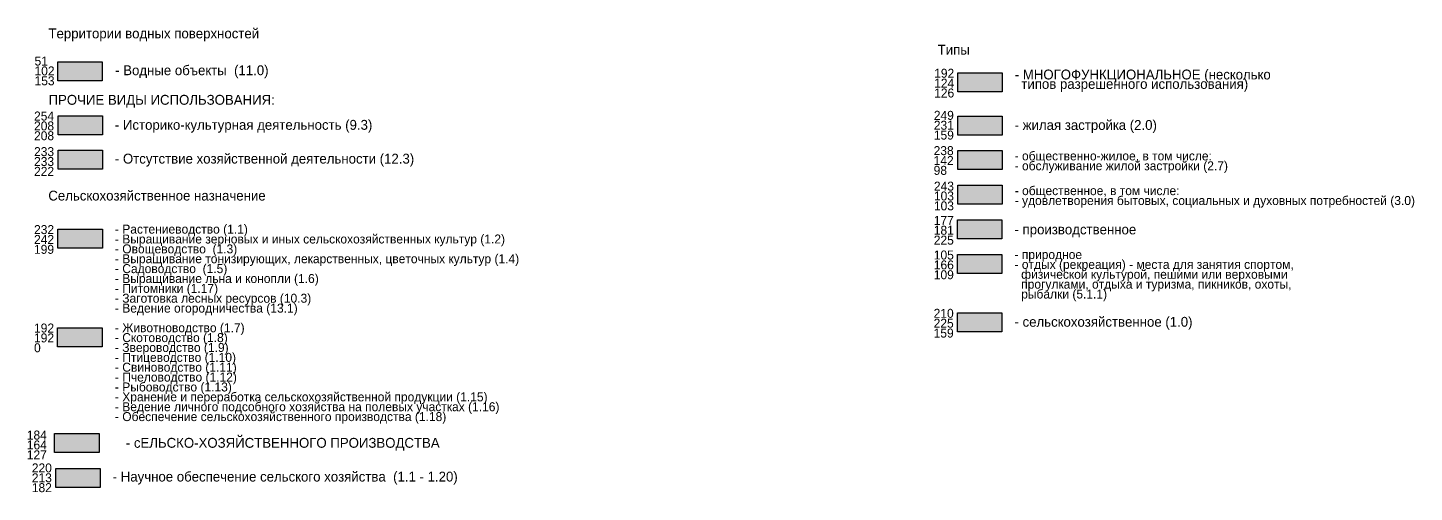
# Model space of a CAD drawing. Header units: inches. Extents: x 3360 to 6101, y 1506 to 2755.
# Drawn here: x 5446 to 6101, y 2227 to 2446 of the extents above; entities that cross this region are included whole.
import ezdxf

# ---------------------------------------------------------------- set-up
doc = ezdxf.new("R2010")
doc.units = ezdxf.units.IN
doc.header["$MEASUREMENT"] = 0
for name, color, linetype, true_color in [('ВРИ_1_Научное обеспечение сельского хозяйства', 254, 'Continuous', 0xdcd5b6), ('ВРИ_21_Водные поверхности', 165, 'Continuous', 0x336699), ('ВРИ_22_Историко-культурная деятельность', 254, 'Continuous', 0xfed0d0), ('ВРИ_23_Отсутствие хозяйственной деятельности', 254, 'Continuous', 0xe9e9de), ('ВРИ_24_Фермерское хозяйство Огородничество Садоводство', 254, 'Continuous', 0xe8f2c7), ('ВРИ_25_Скотоводство Сельскохозяйственное произволство', 52, 'Continuous', 0xc0c000), ('ВРИ_26_Сельскохозяйственное производство', 33, 'Continuous', 0xb8a47f), ('ВРИ_27_Жилая застройка', 41, 'Continuous', 0xf9e79f), ('ВРИ_28_Общественно-жтлое назначение', 33, 'Continuous', 0xee8e62), ('ВРИ_29_Общественное назначение', 11, 'Continuous', 0xf36767), ('ВРИ_30_Производственное назначение', 9, 'Continuous', 0xb1b5e1), ('ВРИ_31_Природное назначение', 115, 'Continuous', 0x69a66d), ('ВРИ_32_Сельскахозяйственное назначение', 61, 'Continuous', 0xd2e19f), ('ВРИ_33_Многофункционального назначения', 243, 'Continuous', 0xc07c7e)]:
    doc.layers.add(name, color=color, linetype=linetype, true_color=true_color)
doc.layers.add('Условные_для_сущпола_с_кодами', color=10, linetype='Continuous')
doc.styles.get("Standard").update_dxf_attribs({"font": 'GOTHIC.TTF'})

msp = doc.modelspace()

# ---------------------------------------------------------------- hatches: boundary and pattern name
at = {"layer": 'ВРИ_1_Научное обеспечение сельского хозяйства'}
h = msp.add_hatch(color=256, dxfattribs=at)
h.dxf.hatch_style = 1
h.paths.add_polyline_path([(5459.4, 2228.99), (5459.4, 2237.99), (5480.4, 2237.99), (5480.4, 2228.99)])
at = {"layer": 'ВРИ_21_Водные поверхности'}
h = msp.add_hatch(color=256, dxfattribs=at)
h.dxf.hatch_style = 1
h.paths.add_polyline_path([(5460.44, 2421.21), (5460.44, 2430.21), (5481.44, 2430.21), (5481.44, 2421.21)])
at = {"layer": 'ВРИ_22_Историко-культурная деятельность'}
h = msp.add_hatch(color=256, dxfattribs=at)
h.dxf.hatch_style = 1
h.paths.add_polyline_path([(5460.58, 2395.75), (5460.58, 2404.75), (5481.58, 2404.75), (5481.58, 2395.75)])
at = {"layer": 'ВРИ_23_Отсутствие хозяйственной деятельности'}
h = msp.add_hatch(color=256, dxfattribs=at)
h.dxf.hatch_style = 1
h.paths.add_polyline_path([(5460.51, 2379.54), (5460.51, 2388.54), (5481.51, 2388.54), (5481.51, 2379.54)])
at = {"layer": 'ВРИ_24_Фермерское хозяйство Огородничество Садоводство'}
h = msp.add_hatch(color=256, dxfattribs=at)
h.dxf.hatch_style = 1
h.paths.add_polyline_path([(5460.48, 2342.12), (5460.48, 2351.12), (5481.48, 2351.12), (5481.48, 2342.12)])
at = {"layer": 'ВРИ_25_Скотоводство Сельскохозяйственное произволство'}
h = msp.add_hatch(color=256, dxfattribs=at)
h.dxf.hatch_style = 1
h.paths.add_polyline_path([(5460.33, 2295.46), (5460.33, 2304.46), (5481.33, 2304.46), (5481.33, 2295.46)])
at = {"layer": 'ВРИ_26_Сельскохозяйственное производство'}
h = msp.add_hatch(color=256, dxfattribs=at)
h.dxf.hatch_style = 1
h.paths.add_polyline_path([(5458.91, 2245.47), (5458.91, 2254.47), (5479.91, 2254.47), (5479.91, 2245.47)])
at = {"layer": 'ВРИ_27_Жилая застройка'}
h = msp.add_hatch(color=256, dxfattribs=at)
h.dxf.hatch_style = 1
h.paths.add_polyline_path([(5885.71, 2395.64), (5885.71, 2404.64), (5906.71, 2404.64), (5906.71, 2395.64)])
at = {"layer": 'ВРИ_28_Общественно-жтлое назначение'}
h = msp.add_hatch(color=256, dxfattribs=at)
h.dxf.hatch_style = 1
h.paths.add_polyline_path([(5885.68, 2379.31), (5885.68, 2388.31), (5906.68, 2388.31), (5906.68, 2379.31)])
at = {"layer": 'ВРИ_29_Общественное назначение'}
h = msp.add_hatch(color=256, dxfattribs=at)
h.dxf.hatch_style = 1
h.paths.add_polyline_path([(5885.71, 2362.93), (5885.71, 2371.93), (5906.71, 2371.93), (5906.71, 2362.93)])
at = {"layer": 'ВРИ_30_Производственное назначение'}
h = msp.add_hatch(color=256, dxfattribs=at)
h.dxf.hatch_style = 1
h.paths.add_polyline_path([(5885.54, 2346.55), (5885.54, 2355.55), (5906.54, 2355.55), (5906.54, 2346.55)])
at = {"layer": 'ВРИ_31_Природное назначение'}
h = msp.add_hatch(color=256, dxfattribs=at)
h.dxf.hatch_style = 1
h.paths.add_polyline_path([(5885.54, 2330.19), (5885.54, 2339.19), (5906.54, 2339.19), (5906.54, 2330.19)])
at = {"layer": 'ВРИ_32_Сельскахозяйственное назначение'}
h = msp.add_hatch(color=256, dxfattribs=at)
h.dxf.hatch_style = 1
h.paths.add_polyline_path([(5885.57, 2302.5), (5885.57, 2311.5), (5906.57, 2311.5), (5906.57, 2302.5)])
at = {"layer": 'ВРИ_33_Многофункционального назначения'}
h = msp.add_hatch(color=256, dxfattribs=at)
h.dxf.hatch_style = 1
h.paths.add_polyline_path([(5885.71, 2416.03), (5885.71, 2425.03), (5906.71, 2425.03), (5906.71, 2416.03)])

# ---------------------------------------------------------------- linework, layer by layer
at = {"layer": 'Условные_для_сущпола_с_кодами', "color": 7}
for points in [[(5460.44, 2421.21), (5460.44, 2430.21), (5481.44, 2430.21), (5481.44, 2421.21)], [(5885.71, 2416.03), (5885.71, 2425.03), (5906.71, 2425.03), (5906.71, 2416.03)], [(5460.58, 2395.75), (5460.58, 2404.75), (5481.58, 2404.75), (5481.58, 2395.75)], [(5885.71, 2395.64), (5885.71, 2404.64), (5906.71, 2404.64), (5906.71, 2395.64)], [(5460.51, 2379.54), (5460.51, 2388.54), (5481.51, 2388.54), (5481.51, 2379.54)], [(5885.68, 2379.31), (5885.68, 2388.31), (5906.68, 2388.31), (5906.68, 2379.31)], [(5885.71, 2362.93), (5885.71, 2371.93), (5906.71, 2371.93), (5906.71, 2362.93)], [(5885.54, 2346.55), (5885.54, 2355.55), (5906.54, 2355.55), (5906.54, 2346.55)], [(5460.48, 2342.12), (5460.48, 2351.12), (5481.48, 2351.12), (5481.48, 2342.12)], [(5885.54, 2330.19), (5885.54, 2339.19), (5906.54, 2339.19), (5906.54, 2330.19)], [(5885.57, 2302.5), (5885.57, 2311.5), (5906.57, 2311.5), (5906.57, 2302.5)], [(5460.33, 2295.46), (5460.33, 2304.46), (5481.33, 2304.46), (5481.33, 2295.46)], [(5458.91, 2245.47), (5458.91, 2254.47), (5479.91, 2254.47), (5479.91, 2245.47)], [(5459.4, 2228.99), (5459.4, 2237.99), (5480.4, 2237.99), (5480.4, 2228.99)]]:
    msp.add_lwpolyline(points, close=True, dxfattribs=at)

# ---------------------------------------------------------------- texts
for s, height, p in [('Территории водных поверхностей', 4.669, (5455.98, 2441.36)), ('Типы', 4.669, (5876.22, 2433.66)), ('- Водные объекты  (11.0)', 4.6686, (5487.49, 2423.94)), ('- МНОГОФУНКЦИОНАЛЬНОЕ (несколько ', 4.6686, (5912.62, 2421.93)), ('  типов разрешенного использования)', 4.6686, (5912.28, 2417.48)), ('ПРОЧИЕ ВИДЫ ИСПОЛЬЗОВАНИЯ:', 4.669, (5456.02, 2409.96)), ('- Историко-культурная деятельность (9.3)', 4.6688, (5487.36, 2398.13)), ('- жилая застройка (2.0)', 4.6688, (5912.58, 2398.06)), ('- Отсутствие хозяйственной деятельности (12.3)', 4.6688, (5487.36, 2382.14)), ('- общественно-жилое, в том числе: ', 4.2444, (5912.59, 2383.65)), ('- обслуживание жилой застройки (2.7) ', 4.2444, (5912.59, 2378.98)), ('Сельскохозяйственное назначение', 4.6686, (5455.92, 2364.67)), ('- общественное, в том числе: ', 4.2444, (5912.62, 2367.22)), ('- удовлетворения бытовых, социальных и духовных потребностей (3.0)', 4.2444, (5912.62, 2362.55)), ('- Растениеводство (1.1)', 4.2445, (5487.4, 2349.02)), ('- Выращивание зерновых и иных сельскохозяйственных культур (1.2)', 4.2445, (5487.4, 2344.35)), ('- производственное', 4.6688, (5912.52, 2348.66)), ('- Овощеводство  (1.3)', 4.2445, (5487.4, 2339.68)), ('- Выращивание тонизирующих, лекарственных, цветочных культур (1.4)', 4.2445, (5487.4, 2335.01)), ('- природное ', 4.2445, (5912.52, 2337.01)), ('- Садоводство  (1.5)', 4.2445, (5487.4, 2330.34)), ('- отдых (рекреация) - места для занятия спортом,  ', 4.2445, (5912.52, 2332.34)), ('- Выращивание льна и конопли (1.6)', 4.2445, (5487.4, 2325.67)), ('  физической культурой, пешими или верховыми ', 4.2445, (5912.52, 2327.67)), ('  прогулками, отдыха и туризма, пикников, охоты, ', 4.2445, (5912.52, 2323)), ('- Питомники (1.17)', 4.2445, (5487.4, 2321.01)), ('- Заготовка лесных ресурсов (10.3)', 4.2445, (5487.4, 2316.34)), ('  рыбалки (5.1.1) ', 4.2445, (5912.52, 2318.33)), ('- Ведение огородничества (13.1)', 4.2445, (5487.4, 2311.67)), ('- Животноводство (1.7)', 4.2445, (5487.4, 2302.38)), ('- сельскохозяйственное (1.0)', 4.6686, (5912.51, 2304.98)), ('- Скотоводство (1.8)', 4.2445, (5487.4, 2297.71)), ('- Звероводство (1.9)', 4.2445, (5487.4, 2293.05)), ('- Птицеводство (1.10)', 4.2445, (5487.4, 2288.38)), ('- Свиноводство (1.11)', 4.2445, (5487.4, 2283.71)), ('- Пчеловодство (1.12)', 4.2445, (5487.4, 2279.04)), ('- Рыбоводство (1.13)', 4.2445, (5487.4, 2274.37)), ('- Хранение и переработка сельскохозяйственной продукции (1.15)', 4.2445, (5487.4, 2269.7)), ('- Ведение личного подсобного хозяйства на полевых участках (1.16)', 4.2445, (5487.4, 2265.03)), ('- Обеспечение сельскохозяйственного производства (1.18)', 4.2445, (5487.4, 2260.36)), ('- сЕЛЬСКО-ХОЗЯЙСТВЕННОГО ПРОИЗВОДСТВА ', 4.6688, (5492.54, 2247.74)), ('- Научное обеспечение сельского хозяйства  (1.1 - 1.20)', 4.669, (5486.33, 2231.77))]:
    msp.add_text(s, height=height, dxfattribs=at).set_placement(p)
at = {"layer": 'Условные_для_сущпола_с_кодами', "color": 192, "true_color": 0x7000e0}
for s, height, p in [('51', 4.244, (5449.4, 2428.51)), ('102', 4.244, (5449.4, 2423.85)), ('192', 4.245, (5874.55, 2422.73)), ('153', 4.244, (5449.4, 2419.18)), ('124', 4.245, (5874.55, 2418.06)), ('126', 4.245, (5874.55, 2413.39)), ('254', 4.244, (5449.17, 2402.51)), ('249', 4.244, (5874.39, 2402.83)), ('208', 4.244, (5449.17, 2397.84)), ('231', 4.244, (5874.39, 2398.16)), ('208', 4.244, (5449.17, 2393.18)), ('159', 4.244, (5874.39, 2393.49)), ('233', 4.244, (5449.17, 2385.67)), ('233', 4.244, (5449.17, 2381)), ('238', 4.244, (5874.31, 2386.14)), ('142', 4.244, (5874.31, 2381.48)), ('222', 4.244, (5449.17, 2376.33)), ('98', 4.244, (5874.31, 2376.81)), ('243', 4.244, (5874.44, 2369.36)), ('103', 4.244, (5874.44, 2364.7)), ('103', 4.244, (5874.44, 2360.03)), ('232', 4.244, (5449.17, 2348.8)), ('177', 4.244, (5874.37, 2353.15)), ('181', 4.244, (5874.37, 2348.49)), ('242', 4.244, (5449.17, 2344.13)), ('225', 4.244, (5874.37, 2343.82)), ('199', 4.244, (5449.17, 2339.46)), ('105', 4.244, (5874.38, 2336.78)), ('166', 4.244, (5874.38, 2332.11)), ('109', 4.244, (5874.38, 2327.44)), ('210', 4.244, (5874.31, 2309.2)), ('192', 4.244, (5449.17, 2302.25)), ('225', 4.244, (5874.31, 2304.53)), ('192', 4.244, (5449.17, 2297.58)), ('159', 4.244, (5874.31, 2299.87)), ('0', 4.24, (5449.17, 2292.91)), ('184', 4.244, (5445.75, 2251.63)), ('164', 4.244, (5445.75, 2246.96)), ('127', 4.244, (5445.75, 2242.29)), ('220', 4.244, (5448.12, 2236.09)), ('213', 4.244, (5448.12, 2231.42)), ('182', 4.244, (5448.12, 2226.75))]:
    msp.add_text(s, height=height, dxfattribs=at).set_placement(p)

doc.saveas('drawing.dxf')
